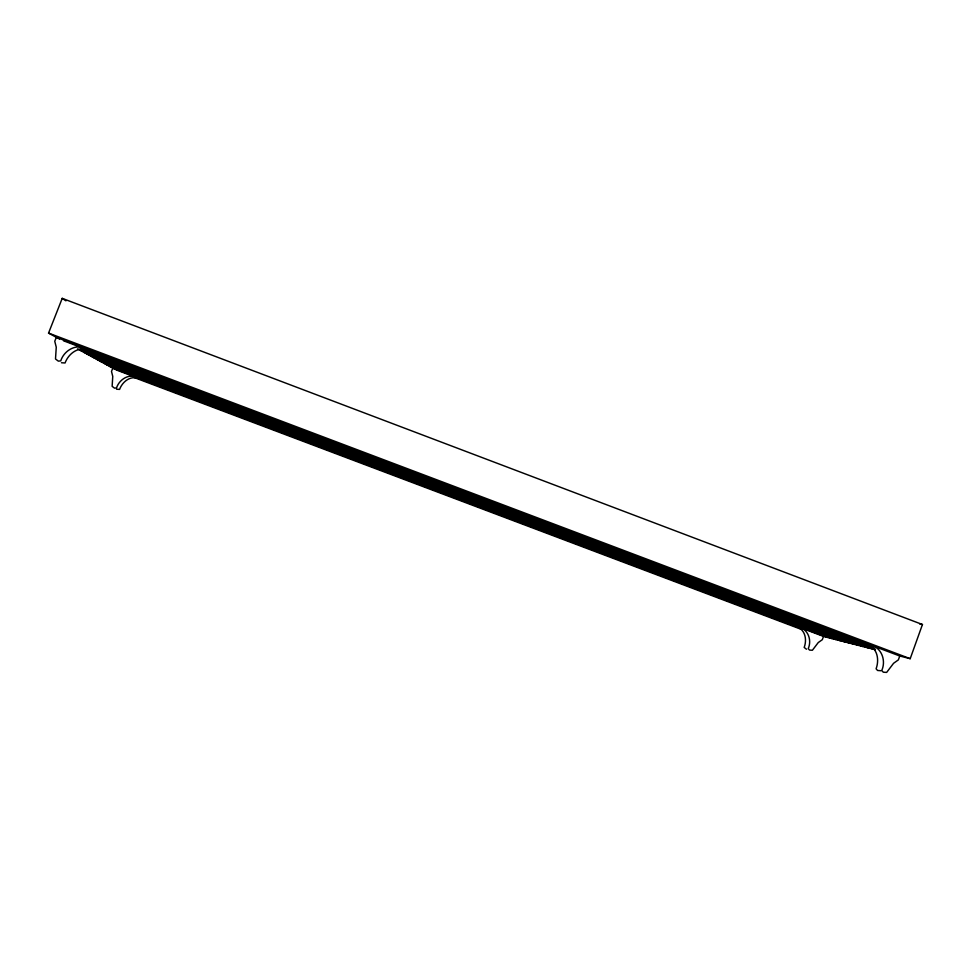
<?xml version="1.0" encoding="UTF-8"?>
<svg xmlns="http://www.w3.org/2000/svg" width="971" height="971" viewBox="0 0 971 971"><rect width="100%" height="100%" fill="white"/><g stroke="black" fill="none" stroke-linecap="round" stroke-linejoin="round"><path stroke-width="1.46" d="M59.595 339.11L48.55 333.089L62.217 298.352L922.45 624.511L910.203 658.678L899.765 655.995L898.369 659.879L893.575 663.29L886.657 672.418L883.294 672.199L881.753 670.488C886.669 659.54 880.588 645.327 867.807 644.635C877.602 648.349 879.41 659.928 876.085 668.813L877.614 670.488L880.94 670.718M875.49 649.757L823.505 636.406L822.316 639.683L818.25 642.559L812.387 650.267L809.535 650.072L808.224 648.628C812.205 639.719 807.678 627.824 797.203 626.987C805.481 630.118 807.022 639.913 804.182 647.426L806.476 649.223M464.356 495.999L464.988 495.611M465.558 495.246L466.201 494.834M466.796 494.457L467.476 494.021M468.107 493.62L468.811 493.171M504.277 516.402L505.248 516.269M506.146 516.135L507.153 515.977M508.088 515.844L509.144 515.686M510.103 515.54L511.207 515.383M512.215 515.237L513.356 515.067M514.412 514.909L515.613 514.727M516.706 514.569L517.956 514.387M519.109 514.217L520.42 514.023M521.621 513.841L522.981 513.635M919.78 624.025L922.45 624.511M775.052 618.624L778.803 619.534M782.238 620.36L786.134 621.306M789.702 622.168L793.756 623.151M797.482 624.05L801.706 625.081M805.578 626.016L809.984 627.084M814.026 628.067L818.626 629.172M822.85 630.191L827.644 631.356M832.05 632.424L837.075 633.638M841.687 634.755L846.93 636.029M61.452 362.753L65.057 362.972C68.528 353.699 78.068 346.222 88.191 350.094C78.081 342.35 64.28 349.657 60.748 360.884L58.345 361.139L55.505 358.991L56.257 347.205L54.764 341.27L56.318 337.325L899.765 655.995M116.544 389.213L119.579 389.395C122.492 381.591 130.49 375.267 139.011 378.52C130.539 372.403 119.433 378.787 116.532 387.915L114.517 388.133L112.138 386.337L112.757 376.42L111.495 371.432L112.794 368.106L823.505 636.406M48.55 333.089L910.203 658.678M63.443 340.748L79.938 346.975M84.064 348.54L871.934 646.188M84.028 349.172L871.97 646.832M81.406 348.868L874.604 648.494M80.739 349.232L875.369 649.381M79.173 349.305L872.808 649.065M79.84 350.143L868.086 647.851M83.652 352.218L862.94 646.528M87.002 354.051L858.413 645.375M90.655 356.041L853.485 644.101M93.859 357.789L849.14 642.996M97.355 359.695L844.418 641.782M100.438 361.37L840.243 640.702M103.788 363.203L835.715 639.537M106.749 364.805L831.71 638.517M109.966 366.565L827.353 637.389M115.889 369.793L799.958 628.031M133.695 377.355L801.111 629.293M77.51 348.868L114.857 369.235M111.968 358.348L115.634 360.459M118.863 362.329L122.37 364.343M125.453 366.128L128.815 368.058M131.753 369.757L134.969 371.602M137.785 373.228L140.856 375M143.562 376.554L146.5 378.253M149.085 379.746L151.913 381.372M154.401 382.805L157.108 384.358M159.499 385.742L162.096 387.235M62.217 298.352L65.955 300.84"/></g></svg>
